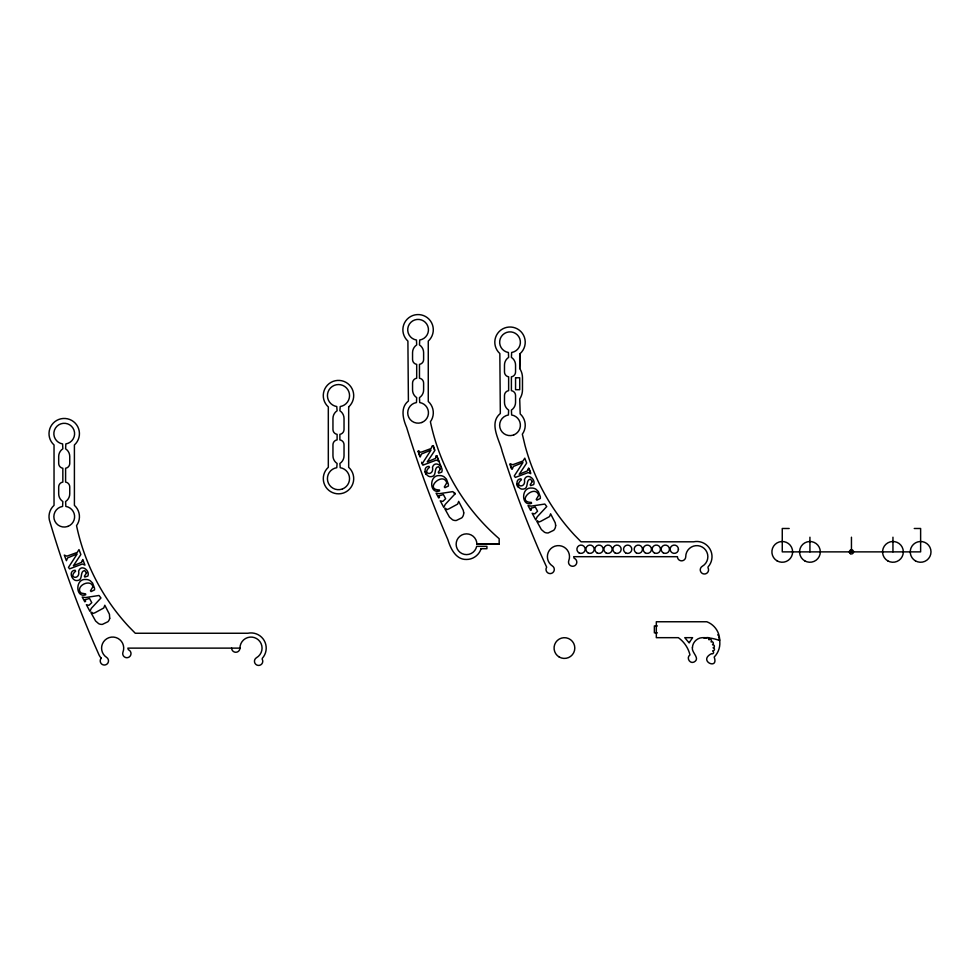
<?xml version="1.0" encoding="UTF-8"?>
<svg xmlns="http://www.w3.org/2000/svg" width="980" height="980" viewBox="0 0 980 980"><rect width="100%" height="100%" fill="white"/><g stroke="black" fill="none" stroke-linecap="round" stroke-linejoin="round"><path stroke-width="1.47" d="M519.706 368.517L520.196 353.535A15.227 15.227 0 0 0 520.968 331.657A15.227 15.227 0 0 0 499.065 331.657A15.227 15.227 0 0 0 499.837 353.535L500.327 413.499C488.408 423.299 499.678 440.241 502.115 451.253A1073.872 1073.872 0 0 0 539.735 551.936L546.668 567.187A4.153 4.153 0 0 0 547.894 572.933A4.153 4.153 0 0 0 553.639 571.707A4.153 4.153 0 0 0 552.414 565.962A11.074 11.074 0 0 1 554.472 546.35L555.023 546.154A11.074 11.074 0 0 1 568.78 560.646A4.153 4.153 0 0 0 571.168 566.011A4.153 4.153 0 0 0 576.534 563.623A4.153 4.153 0 0 0 574.145 558.257L573.668 556.689L677.437 556.689A4.153 4.153 0 0 0 681.59 560.842A4.153 4.153 0 0 0 685.743 556.689A11.05 11.05 0 0 1 702.329 547.11A11.05 11.05 0 0 1 702.329 566.256A4.153 4.153 0 0 0 700.81 571.928A4.153 4.153 0 0 0 706.482 573.447A4.153 4.153 0 0 0 708.001 567.775L708.099 566.857A15.202 15.202 0 0 0 693.644 541.805L581.079 541.805L574.562 535.154A212.697 212.697 0 0 1 524.998 445.386L522.328 434.189A15.227 15.227 0 0 0 520.196 413.928L519.706 398.958A16.599 16.599 0 0 0 522.475 389.709L522.475 377.766A16.599 16.599 0 0 0 519.706 368.517L519.706 353.964M109.711 618.294L109.442 614.252L104.811 605.248L103.745 607.992L94.974 612.757L93.026 613.456L91.667 612.194L90.919 612.586L95.599 621.014L98.662 623.66A6.787 6.787 0 0 0 102.422 624.37L107.898 621.737A6.897 6.897 0 0 0 109.711 618.294M481.058 548.702C479.245 554.962 473.022 559.556 466.505 559.457C455.712 559.825 450.371 548.102 447.811 539.49A1073.872 1073.872 0 0 1 406.627 427.402C403.086 419.293 400.012 407.447 408.403 401.053L407.901 341.089A15.227 15.227 0 0 1 407.141 319.211A15.227 15.227 0 0 1 429.032 319.211A15.227 15.227 0 0 1 428.272 341.089L428.272 401.482A15.227 15.227 0 0 1 430.404 421.743A212.697 212.697 0 0 0 499.163 538.706L499.163 544.231L476.893 544.231A10.376 10.376 0 0 0 461.948 534.921A10.376 10.376 0 0 0 460.147 552.426A10.376 10.376 0 0 0 476.672 546.35L486.913 546.35L486.913 548.702L480.984 548.702M101.246 658.192L100.879 658.621A4.153 4.153 0 0 0 102.092 664.367A4.153 4.153 0 0 0 107.837 663.142A4.153 4.153 0 0 0 106.624 657.409A11.074 11.074 0 0 1 108.682 637.784L109.221 637.588A11.074 11.074 0 0 1 122.978 652.092A4.153 4.153 0 0 0 125.367 657.445A4.153 4.153 0 0 0 130.732 655.069A4.153 4.153 0 0 0 128.343 649.703L127.865 648.123L239.953 648.123A11.05 11.05 0 0 1 256.527 638.543A11.05 11.05 0 0 1 256.527 657.69A4.153 4.153 0 0 0 255.008 663.362A4.153 4.153 0 0 0 260.68 664.881A4.153 4.153 0 0 0 262.211 659.209L262.309 658.291A15.202 15.202 0 0 0 247.842 633.252L135.277 633.252L128.76 626.588A212.697 212.697 0 0 1 76.538 525.623A15.227 15.227 0 0 0 74.407 505.362L74.407 444.969A15.227 15.227 0 0 0 75.166 423.091A15.227 15.227 0 0 0 53.275 423.091A15.227 15.227 0 0 0 54.035 444.969L54.035 505.362A15.227 15.227 0 0 0 50.017 522.132L52.761 531.283A1073.872 1073.872 0 0 0 93.945 643.37L98.441 653.574A15.227 15.227 0 0 0 100.818 657.702L101.332 658.303M419.881 456.729A481.988 481.988 0 0 1 418.154 451.229L418.938 450.923L420.04 452.27L421.902 451.927L431.053 448.546L432.094 446.01L433.38 445.63A213.126 213.126 0 0 0 434.777 449.967M441.282 466.958A213.126 213.126 0 0 1 436.786 455.688L435.892 455.921L435.549 458.383L427.255 461.85L434.74 450.641L432.854 445.716M789.182 528.49L782.261 528.49L782.261 551.875L920.624 551.875L920.624 528.49L914.254 528.49M657.347 625.926L654.37 625.926L654.37 632.847L657.347 632.847M476.893 544.231L499.163 544.231M703.481 637.698L706.237 638.237A1.384 1.384 0 0 1 707.082 637.49M454.463 492.524L455.259 493.871M418.154 451.229L420.285 456.803L421.449 454.022L431.004 450.114L422.343 463.503L423.421 464.973L436.223 460.135L438.807 461.213L436.663 455.627M510.041 464.679L511.413 468.771M678.442 549.094L678.442 549.315A4.153 4.153 0 0 1 672.158 552.793A4.153 4.153 0 0 1 672.28 545.603A4.153 4.153 0 0 1 678.442 549.315M892.952 537.212L892.952 551.875M851.448 537.212L851.448 551.875M809.933 537.212L809.933 551.875M425.969 474.443A481.988 481.988 0 0 1 424.989 471.735M422.601 464.937A481.988 481.988 0 0 1 421.682 462.205M530.609 472.544A216.078 216.078 0 0 1 528.98 468.465M517.71 486.901A1070.503 1070.503 0 0 1 516.705 484.096M707.928 637.49A1.384 1.384 0 0 1 708.699 639.499L709.104 639.793A1.384 1.384 0 0 1 711.113 639.732A1.384 1.384 0 0 1 711.051 641.741L711.247 641.998A1.384 1.384 0 0 1 713.183 642.525A1.384 1.384 0 0 1 712.546 644.436L712.705 644.901A1.384 1.384 0 0 1 714.371 646.004A1.384 1.384 0 0 1 713.183 647.621L713.195 647.939A1.384 1.384 0 0 1 714.469 649.483A1.384 1.384 0 0 1 712.852 650.683L712.717 651.149A1.384 1.384 0 0 1 713.452 653.023A1.384 1.384 0 0 1 711.554 653.66C697.405 660.814 719.185 670.651 714.175 657.078A19.649 19.649 0 0 0 718.855 637.049M717.801 634.697A18.387 18.387 0 0 1 718.205 635.457M239.953 648.123A4.153 4.153 0 0 1 235.8 652.276A4.153 4.153 0 0 1 231.648 648.123M515.554 377.766L515.554 389.709L519.706 389.709L519.706 377.766L515.554 377.766M85.248 599.711L85.542 601.402L84.807 601.806L82.222 597.041L85.444 597.567L99.041 595.473L100.952 597.996L91.299 608.36L89.964 611.361L86.375 604.709L88.923 605.334L91.777 602.663L89.499 598.437L85.248 599.711M439.101 495.831L439.408 497.522L438.66 497.926L436.088 493.148L439.31 493.687L452.907 491.593L454.818 494.116L445.165 504.48L443.83 507.481L440.228 500.829L442.788 501.442L445.643 498.771L443.364 494.557L439.101 495.831M531.038 508.277L531.344 509.968L530.596 510.372L528.024 505.607L531.234 506.133L544.831 504.038L546.754 506.562L537.101 516.926L535.766 519.927L532.165 513.275L534.725 513.9L537.579 511.229L535.301 507.003L531.038 508.277M692.431 647.511C691.194 652.607 701.019 658.474 693.828 662.162C689.577 663.95 686.11 657.421 689.981 654.91A29.964 29.964 0 0 0 678.368 637.674L656.318 637.674L656.318 621.761L706.825 621.761A19.919 19.919 0 0 1 719.675 640.565A43.242 43.242 0 0 0 702.096 637.698C697.013 637.931 692.591 642.414 692.431 647.511M92.916 586.751L90.454 590.818L91.103 591.589L94.558 589.874L94.521 588.221L92.573 583.027L90.246 580.724A7.423 7.423 0 0 0 85.811 579.511C75.068 578.298 75.325 598.388 85.726 594.787L85.566 593.856L81.45 593.145A4.373 4.373 0 0 1 79.503 590.401C78.706 584.08 91.336 579.413 92.916 586.751M446.782 482.858L444.32 486.938L444.957 487.697L448.411 485.994L448.387 484.341L446.439 479.147L444.112 476.844A7.423 7.423 0 0 0 439.677 475.619C428.934 474.406 429.191 494.508 439.591 490.907L439.432 489.976C423.568 489.62 443.07 470.976 446.782 482.858M538.706 495.304L536.256 499.384L536.893 500.155L540.348 498.44L540.323 496.787L538.375 491.593L536.048 489.29A7.423 7.423 0 0 0 531.601 488.065C520.87 486.864 521.115 506.954 531.528 503.353L531.356 502.422C515.505 502.066 535.007 483.422 538.706 495.304M86.534 572.957L84.378 576.203L84.819 577.073L87.918 576.007C90.16 570.201 81.009 563.855 78.633 571.083C80.507 580.626 67.338 578.065 75.607 571.205L75.105 570.238C67.902 570.617 71.871 581.679 77.481 580.515C83.435 580.148 79.441 571.107 84.672 570.605L86.534 572.957M440.388 469.077L438.244 472.323L438.685 473.193L441.784 472.127C444.026 466.321 434.863 459.975 432.499 467.203C434.373 476.733 421.204 474.185 429.473 467.313L428.971 466.345C421.768 466.737 425.724 477.799 431.347 476.635C437.301 476.255 433.307 467.215 438.538 466.713L440.388 469.077M532.324 481.523L530.18 484.769L530.621 485.639L533.72 484.573C535.962 478.767 526.799 472.421 524.435 479.649C526.309 489.192 513.128 486.631 521.409 479.771L520.907 478.804C513.704 479.183 517.661 490.245 523.271 489.081C529.237 488.714 525.243 479.673 530.474 479.159L532.324 481.523M82.259 560.879L81.683 562.263L73.39 565.73L80.874 554.521L78.988 549.596L77.187 552.438L66.922 556.162L64.288 555.109L66.419 560.695L67.596 557.902L77.138 553.994L68.478 567.383L69.556 568.853L82.357 564.015L84.942 565.093L82.798 559.519L82.259 560.879M528.061 469.445L527.485 470.829L519.192 474.296L526.677 463.087L524.79 458.162L522.989 460.992L512.724 464.728L510.078 463.675L512.221 469.261L513.385 466.468L522.94 462.56L514.279 475.949L515.358 477.419L528.147 472.581L530.731 473.659L528.588 468.085L528.061 469.445M463.736 512.895L463.577 514.402A6.897 6.897 0 0 1 461.764 517.857L456.288 520.49A6.787 6.787 0 0 1 452.527 519.78L449.465 517.121L444.785 508.706L445.533 508.302L446.892 509.576L448.84 508.877L457.611 504.112L458.677 501.368L463.295 510.36L463.736 512.895M555.66 525.341L555.513 526.848A6.897 6.897 0 0 1 553.7 530.303L548.224 532.936A6.787 6.787 0 0 1 544.464 532.226L541.389 529.58L536.721 521.152L537.457 520.76L538.829 522.022L540.776 521.323L549.547 516.558L550.601 513.814L555.231 522.818L555.66 525.341M689.516 642.145L689.161 642.929L684.775 637.674L692.627 637.674L689.516 642.145M348.672 406.921L348.672 467.313A15.227 15.227 0 0 1 343.943 492.842L343.196 493.099A15.227 15.227 0 0 1 328.312 467.313L328.312 406.921A15.227 15.227 0 0 1 327.541 385.042A15.227 15.227 0 0 1 349.444 385.042A15.227 15.227 0 0 1 348.672 406.921M67.939 526.37L67.424 526.542A10.376 10.376 0 0 1 54.133 519.106A10.376 10.376 0 0 1 62.598 506.427L62.843 501.527A9.175 9.175 0 0 1 58.69 493.846L58.69 486.925A4.9 4.9 0 0 1 62.843 482.087L62.843 468.256A4.9 4.9 0 0 1 58.69 463.405L58.69 456.496A9.175 9.175 0 0 1 62.843 448.816L62.598 443.916A10.376 10.376 0 0 1 55.517 428.015A10.376 10.376 0 0 1 72.924 428.015A10.376 10.376 0 0 1 65.844 443.916L65.599 448.816A9.175 9.175 0 0 1 69.752 456.496L69.752 463.405A4.9 4.9 0 0 1 65.599 468.256L65.599 482.087A4.9 4.9 0 0 1 69.752 486.925L69.752 493.846A9.175 9.175 0 0 1 65.599 501.527L65.844 506.427A10.376 10.376 0 0 1 67.939 526.37M421.804 422.478L421.29 422.662A10.376 10.376 0 0 1 407.999 415.214A10.376 10.376 0 0 1 416.463 402.547L416.696 397.635A9.175 9.175 0 0 1 412.555 389.966L412.555 383.045A4.9 4.9 0 0 1 416.696 378.207L416.696 364.364A4.9 4.9 0 0 1 412.555 359.525L412.555 352.604A9.175 9.175 0 0 1 416.696 344.935L416.463 340.023A10.376 10.376 0 0 1 409.383 324.123A10.376 10.376 0 0 1 426.79 324.123A10.376 10.376 0 0 1 419.71 340.023L419.465 344.935A9.175 9.175 0 0 1 423.617 352.604L423.617 359.525A4.9 4.9 0 0 1 419.465 364.364L419.465 378.207A4.9 4.9 0 0 1 423.617 383.045L423.617 389.966A9.175 9.175 0 0 1 419.465 397.635L419.71 402.547A10.376 10.376 0 0 1 421.804 422.478M342.461 488.959L341.91 489.155A11.074 11.074 0 0 1 327.724 481.217A11.074 11.074 0 0 1 336.765 467.693L337.108 463.479A9.175 9.175 0 0 1 332.955 455.798L332.955 444.724A4.9 4.9 0 0 1 337.108 439.885L337.108 434.348A4.9 4.9 0 0 1 332.955 429.51L332.955 418.448A9.175 9.175 0 0 1 337.108 410.767L336.765 406.541A11.074 11.074 0 0 1 329.207 389.587A11.074 11.074 0 0 1 347.777 389.587A11.074 11.074 0 0 1 340.219 406.541L339.876 410.767A9.175 9.175 0 0 1 344.029 418.448L344.029 429.51A4.9 4.9 0 0 1 339.876 434.348L339.876 439.885A4.9 4.9 0 0 1 344.029 444.724L344.029 455.798A9.175 9.175 0 0 1 339.876 463.479L340.219 467.693A11.074 11.074 0 0 1 342.461 488.959M513.74 434.924L513.226 435.108A10.376 10.376 0 0 1 499.923 427.66A10.376 10.376 0 0 1 508.399 414.993L508.632 410.093A9.175 9.175 0 0 1 504.48 402.413L504.48 395.491A4.9 4.9 0 0 1 508.632 390.652L508.632 376.822A4.9 4.9 0 0 1 504.48 371.971L504.48 365.062A9.175 9.175 0 0 1 508.632 357.382L508.399 352.482A10.376 10.376 0 0 1 501.319 336.581A10.376 10.376 0 0 1 518.714 336.581A10.376 10.376 0 0 1 511.646 352.482L511.401 357.382A9.175 9.175 0 0 1 515.554 365.062L515.554 371.971A4.9 4.9 0 0 1 511.401 376.822L511.401 390.652A4.9 4.9 0 0 1 515.554 395.491L515.554 402.413A9.175 9.175 0 0 1 511.401 410.093L511.646 414.993A10.376 10.376 0 0 1 513.74 434.924M559.249 657.041A10.376 10.376 0 0 0 574.807 648.05A10.376 10.376 0 0 0 559.249 639.07A10.376 10.376 0 0 0 559.249 657.041M596.93 552.83A4.153 4.153 0 0 0 603.178 549.266A4.153 4.153 0 0 0 596.979 545.64A4.153 4.153 0 0 0 596.93 552.83M587.963 552.818A4.153 4.153 0 0 0 594.186 549.229A4.153 4.153 0 0 0 587.963 545.627A4.153 4.153 0 0 0 587.963 552.818M614.938 552.843A4.153 4.153 0 0 0 621.173 549.241A4.153 4.153 0 0 0 614.938 545.652A4.153 4.153 0 0 0 614.938 552.843M605.946 552.843A4.153 4.153 0 0 0 612.169 549.241A4.153 4.153 0 0 0 605.946 545.652A4.153 4.153 0 0 0 605.946 552.843M578.972 552.83A4.153 4.153 0 0 0 585.195 549.229A4.153 4.153 0 0 0 578.972 545.64A4.153 4.153 0 0 0 578.972 552.83M663.227 552.83A4.153 4.153 0 0 0 669.45 549.229A4.153 4.153 0 0 0 663.227 545.64A4.153 4.153 0 0 0 663.227 552.83M654.236 552.818A4.153 4.153 0 0 0 660.459 549.229A4.153 4.153 0 0 0 654.236 545.627A4.153 4.153 0 0 0 654.236 552.818M645.073 552.745A4.153 4.153 0 0 0 651.467 549.437A4.153 4.153 0 0 0 645.416 545.554A4.153 4.153 0 0 0 645.073 552.745M636.253 552.843A4.153 4.153 0 0 0 642.476 549.241A4.153 4.153 0 0 0 636.253 545.652A4.153 4.153 0 0 0 636.253 552.843M625.595 552.843A4.153 4.153 0 0 0 631.818 549.241A4.153 4.153 0 0 0 625.595 545.652A4.153 4.153 0 0 0 625.595 552.843M804.752 560.866A10.376 10.376 0 0 0 820.309 551.875A10.376 10.376 0 0 0 804.752 542.896A10.376 10.376 0 0 0 804.752 560.866M850.407 553.676A2.07 2.07 0 0 0 853.519 551.875A2.07 2.07 0 0 0 850.407 550.074A2.07 2.07 0 0 0 850.407 553.676M915.43 560.866A10.376 10.376 0 0 0 931 551.875A10.376 10.376 0 0 0 915.43 542.896A10.376 10.376 0 0 0 915.43 560.866M887.758 560.866A10.376 10.376 0 0 0 903.327 551.875A10.376 10.376 0 0 0 887.758 542.896A10.376 10.376 0 0 0 887.758 560.866M777.079 560.866A10.376 10.376 0 0 0 792.636 551.875A10.376 10.376 0 0 0 777.079 542.896A10.376 10.376 0 0 0 777.079 560.866"/></g></svg>
